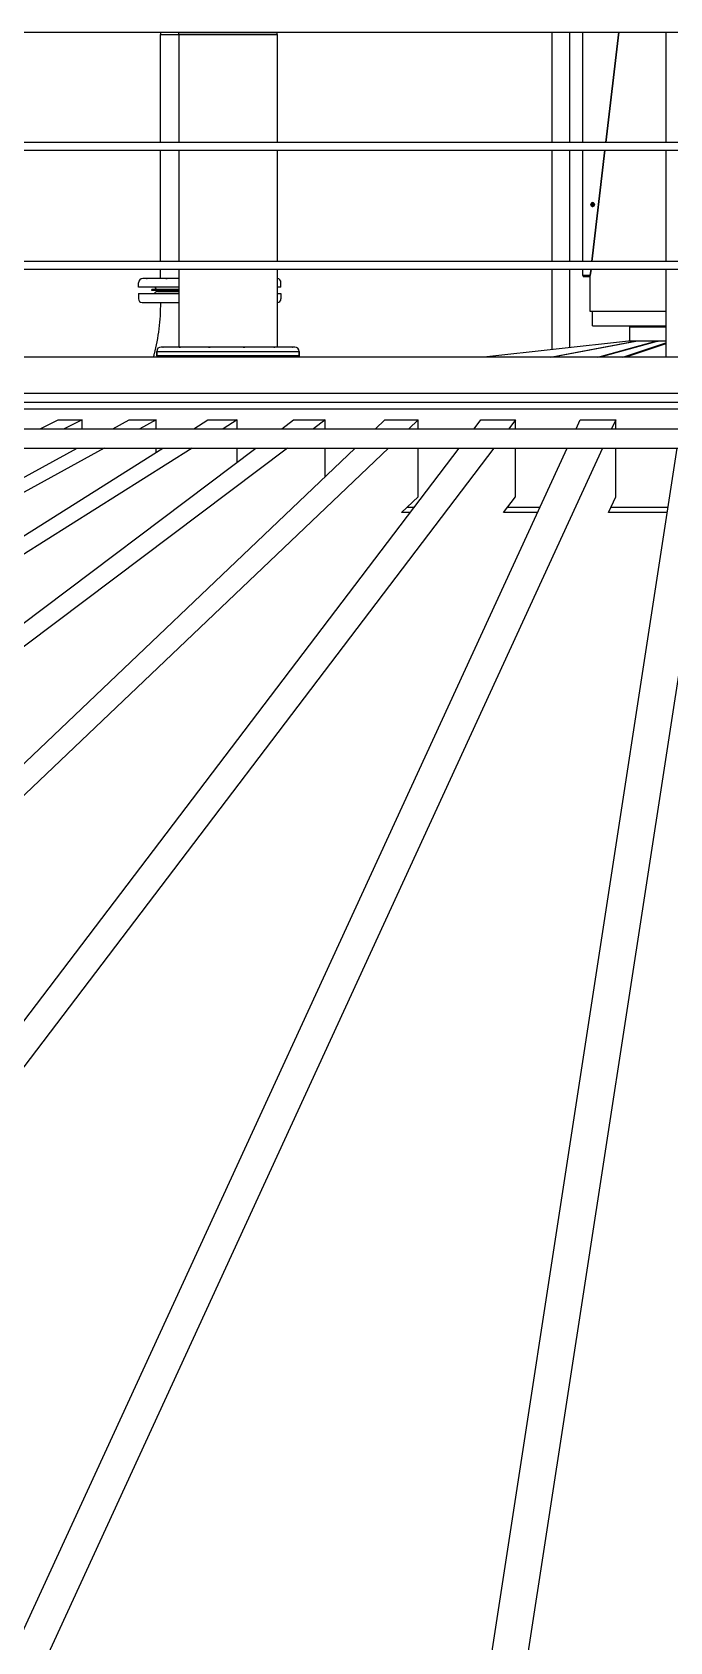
# Model space of a CAD drawing. Header units: millimetres. Extents: x 0 to 118900, y 0 to 84100.
# Drawn here: x 53196 to 54964, y 74892 to 79352 of the extents above; entities that cross this region are included whole.
import ezdxf

# ---------------------------------------------------------------- set-up
doc = ezdxf.new("R2010")
doc.units = ezdxf.units.MM
doc.header["$LTSCALE"] = 100
doc.layers.add('Visible', color=7, linetype='Continuous', lineweight=25)

msp = doc.modelspace()

# ---------------------------------------------------------------- linework, layer by layer
at = {"layer": 'Visible'}
for p, q in [((52615.8, 79352.05), (57818.06, 79352.05)), ((53551.75, 79345.2), (53602.32, 79345.2)), ((53551.75, 79345.2), (53602.32, 79345.2)), ((53551.75, 79046.85), (53551.75, 79345.2)), ((53875.32, 79345.2), (53602.32, 79345.2)), ((53602.32, 79345.2), (53875.32, 79345.2)), ((53602.32, 79345.2), (53602.32, 79046.85)), ((53875.32, 79345.2), (53875.32, 79046.85)), ((54637.91, 79046.85), (54637.91, 79352.05)), ((54686.21, 79046.85), (54686.21, 79352.05)), ((54721.24, 79352.05), (54721.24, 79046.85)), ((54786.19, 79046.85), (54821.83, 79352.05)), ((54821.83, 79352.05), (54786.19, 79046.85)), ((54952.37, 79352.05), (54952.37, 79046.85)), ((57818.06, 79046.85), (52615.8, 79046.85)), ((52615.8, 79025.55), (57818.06, 79025.55)), ((53551.75, 78716.85), (53551.75, 79025.55)), ((53602.32, 79025.55), (53602.32, 78716.85)), ((53875.32, 79025.55), (53875.32, 78716.85)), ((54637.91, 78716.85), (54637.91, 79025.55)), ((54686.21, 78716.85), (54686.21, 79025.55)), ((54721.24, 79025.55), (54721.24, 78716.85)), ((54747.64, 78716.85), (54783.7, 79025.55)), ((54783.7, 79025.55), (54747.64, 78716.85)), ((54952.37, 79025.55), (54952.37, 78716.85)), ((57818.06, 78716.85), (52615.8, 78716.85)), ((52615.8, 78695.55), (57818.06, 78695.55)), ((53551.75, 78669.67), (53551.75, 78695.55)), ((53602.32, 78695.55), (53602.32, 78479.7)), ((53875.32, 78695.55), (53875.32, 78479.7)), ((54637.91, 78472.46), (54637.91, 78695.55)), ((54686.21, 78477.88), (54686.21, 78695.55)), ((54721.24, 78695.55), (54721.24, 78678.2)), ((54721.24, 78678.2), (54723.72, 78678.2)), ((54723.05, 78678.2), (54723.05, 78675.2)), ((54723.05, 78675.2), (54743.13, 78675.2)), ((54743.13, 78678.2), (54723.72, 78678.2)), ((54743.13, 78678.2), (54745.15, 78695.55)), ((54745.15, 78695.55), (54743.13, 78678.2)), ((54743.13, 78578.2), (54743.13, 78678.2)), ((54952.37, 78695.55), (54952.37, 78451.2)), ((53490.75, 78645.17), (53490.75, 78657.67)), ((53602.32, 78645.17), (53490.75, 78645.17)), ((53513, 78669.67), (53502.75, 78669.67)), ((53513, 78669.67), (53514.61, 78669.67)), ((53566.87, 78669.67), (53514.61, 78669.67)), ((53602.32, 78639.17), (53528.25, 78639.17)), ((53528.25, 78636.17), (53528.25, 78639.17)), ((53602.32, 78636.17), (53528.25, 78636.17)), ((53543.75, 78633.67), (53602.32, 78633.67)), ((53566.87, 78669.67), (53570.5, 78669.67)), ((53602.32, 78669.67), (53570.5, 78669.67)), ((53885.75, 78645.17), (53875.32, 78645.17)), ((53885.75, 78645.17), (53885.75, 78657.67)), ((53490.75, 78627.67), (53602.32, 78627.67)), ((53490.75, 78627.67), (53490.75, 78613.17)), ((53500.75, 78603.17), (53602.32, 78603.17)), ((53875.32, 78627.67), (53885.75, 78627.67)), ((53875.32, 78603.17), (53875.75, 78603.17)), ((53885.75, 78627.67), (53885.75, 78613.17)), ((54952.37, 78578.2), (54743.13, 78578.2)), ((54749.01, 78538.2), (54749.01, 78578.2)), ((54849.41, 78496.2), (54448.5, 78451.2)), ((54633.75, 78451.2), (54869.06, 78496.2)), ((54872.56, 78496.2), (54637.25, 78451.2)), ((54749.01, 78538.2), (54952.37, 78538.2)), ((54764.24, 78451.2), (54924.58, 78496.2)), ((54930.97, 78496.2), (54770.64, 78451.2)), ((54869.06, 78496.2), (54849.41, 78496.2)), ((54852.91, 78535.2), (54852.91, 78538.2)), ((54852.91, 78535.2), (54952.37, 78535.2)), ((54852.91, 78497.2), (54852.91, 78535.2)), ((54852.91, 78535.2), (54952.37, 78535.2)), ((54852.91, 78497.2), (54952.37, 78497.2)), ((54872.56, 78496.2), (54869.06, 78496.2)), ((54919.4, 78496.2), (54872.56, 78496.2)), ((54924.58, 78496.2), (54919.4, 78496.2)), ((54919.4, 78496.2), (54920.47, 78495.04)), ((54924.58, 78496.2), (54930.97, 78496.2)), ((54929.41, 78497.2), (54929.41, 78496.2)), ((54952.37, 78496.2), (54930.97, 78496.2)), ((57793.91, 78451.2), (52650.13, 78451.2)), ((53541.32, 78455.2), (53541.32, 78467.7)), ((53541.32, 78467.2), (53936.32, 78467.2)), ((53541.32, 78467.2), (53541.32, 78452.7)), ((53936.32, 78455.2), (53541.32, 78455.2)), ((53558.22, 78479.7), (53553.32, 78479.7)), ((53558.22, 78479.7), (53559.36, 78479.7)), ((53603.59, 78479.7), (53559.36, 78479.7)), ((53603.59, 78479.7), (53606.88, 78479.7)), ((53685.2, 78479.7), (53606.88, 78479.7)), ((53685.2, 78479.7), (53689.76, 78479.7)), ((53781.17, 78479.7), (53689.76, 78479.7)), ((53781.17, 78479.7), (53785.78, 78479.7)), ((53865.8, 78479.7), (53785.78, 78479.7)), ((53865.8, 78479.7), (53869.22, 78479.7)), ((53916.4, 78479.7), (53869.22, 78479.7)), ((53916.4, 78479.7), (53917.71, 78479.7)), ((53924.32, 78479.7), (53917.71, 78479.7)), ((53936.32, 78455.2), (53936.32, 78467.7)), ((53936.32, 78467.2), (53936.32, 78452.7)), ((54833.7, 78451.2), (54952.37, 78491.17)), ((54952.37, 78488.58), (54841.39, 78451.2)), ((57793.91, 78351.2), (52635.01, 78351.2)), ((56551.77, 78326.2), (52959.58, 78326.2)), ((57787.91, 78307.2), (52968.04, 78307.2)), ((53218.17, 78253.2), (53268.2, 78277.61)), ((53268.2, 78277.61), (53334.83, 78277.61)), ((53334.83, 78277.61), (53284.81, 78253.2)), ((53334.83, 78253.2), (53334.83, 78277.61)), ((53420.16, 78253.2), (53464.86, 78277.61)), ((53464.86, 78277.61), (53539.43, 78277.61)), ((53539.43, 78277.61), (53494.72, 78253.2)), ((53539.43, 78253.2), (53539.43, 78277.61)), ((53644.37, 78253.2), (53683.19, 78277.61)), ((53683.19, 78277.61), (53764.75, 78277.61)), ((53764.75, 78277.61), (53725.93, 78253.2)), ((53764.75, 78253.2), (53764.75, 78277.61)), ((53887.99, 78253.2), (53920.44, 78277.61)), ((53920.44, 78277.61), (54007.97, 78277.61)), ((54007.97, 78277.61), (53975.52, 78253.2)), ((54007.97, 78253.2), (54007.97, 78277.61)), ((54147.97, 78253.2), (54173.64, 78277.61)), ((54173.64, 78277.61), (54266.03, 78277.61)), ((54266.03, 78277.61), (54240.36, 78253.2)), ((54266.03, 78253.2), (54266.03, 78277.61)), ((54421.02, 78253.2), (54439.58, 78277.61)), ((54439.58, 78277.61), (54535.68, 78277.61)), ((54535.68, 78277.61), (54517.11, 78253.2)), ((54535.68, 78253.2), (54535.68, 78277.61)), ((54703.71, 78253.2), (54714.94, 78277.61)), ((54714.94, 78277.61), (54813.53, 78277.61)), ((54813.53, 78277.61), (54802.3, 78253.2)), ((54813.53, 78253.2), (54813.53, 78277.61)), ((53106.78, 78253.2), (55121.66, 78253.2)), ((47188.2, 74849.01), (53321.3, 78199.2)), ((53395.87, 78199.2), (47262.77, 74849.01)), ((48232.47, 74849.01), (53558.52, 78199.2)), ((53640.08, 78199.2), (48314.03, 74849.01)), ((49364.2, 74849.01), (53816.23, 78199.2)), ((53903.76, 78199.2), (49451.72, 74849.01)), ((50569.17, 74849.01), (54091.2, 78199.2)), ((54183.59, 78199.2), (50661.56, 74849.01)), ((51832.22, 74849.01), (54379.95, 78199.2)), ((54476.04, 78199.2), (51928.31, 74849.01)), ((53106.78, 78199.2), (55121.66, 78199.2)), ((53137.47, 74849.01), (54678.86, 78199.2)), ((54777.45, 78199.2), (53236.06, 74849.01)), ((53539.43, 78187.18), (53539.43, 78199.2)), ((53764.75, 78160.45), (53764.75, 78199.2)), ((54007.97, 78120.03), (54007.97, 78199.2)), ((54266.03, 78064.78), (54266.03, 78199.2)), ((54468.51, 74849.01), (54984.18, 78199.2)), ((54535.68, 78064.78), (54535.68, 78199.2)), ((55084.02, 78199.2), (54568.35, 74849.01)), ((54813.53, 78064.78), (54813.53, 78199.2)), ((54220.21, 78021.2), (54266.03, 78064.78)), ((54502.53, 78021.2), (54535.68, 78064.78)), ((54793.48, 78021.2), (54813.53, 78064.78)), ((54244.58, 78021.2), (54219.68, 78021.2)), ((54255.23, 78035.2), (54234.93, 78035.2)), ((54596.97, 78021.2), (54502.16, 78021.2)), ((54603.41, 78035.2), (54513.18, 78035.2)), ((54956.78, 78021.2), (54793.25, 78021.2)), ((54958.94, 78035.2), (54799.92, 78035.2))]:
    msp.add_line(p, q, dxfattribs=at)
for centre, radius, start, end in [((53502.75, 78657.67), 12, 90, 180), ((53543.75, 78624.67), 9, 90, 160.52878), ((53545.75, 78650.17), 11, 207.03569, 270), ((53873.75, 78657.67), 12, 0, 82.51286), ((53500.75, 78613.17), 10, 180, 270), ((53875.75, 78613.17), 10, 270, 0), ((53553.32, 78467.7), 12, 90, 180), ((53551.32, 78452.7), 10, 180, 188.62693), ((53924.32, 78467.7), 12, 0, 90), ((53926.32, 78452.7), 10, 351.37307, 0)]:
    msp.add_arc(centre, radius, start, end, dxfattribs=at)
msp.add_ellipse((54749.71, 78874.49), major_axis=(0, -6), ratio=0.8088237, dxfattribs=at)
for centre, major_axis, start_param, end_param in [((54751.47, 78874.49), (0, 6), 0.1827772, 2.9588154), ((54751.47, 78874.49), (0, -4.19), 2.2934131, 7.1313649), ((54754.41, 78874.49), (0, -4.19), 3.590526, 5.834252)]:
    msp.add_ellipse(centre, major_axis=major_axis, ratio=0.8088237, start_param=start_param, end_param=end_param, dxfattribs=at)
for points in [[(53551.76, 79352.05), (53551.76, 79349.76), (53551.75, 79347.48), (53551.75, 79345.2)], [(53602.32, 79345.2), (53602.32, 79347.48), (53602.32, 79349.76), (53602.32, 79352.05)], [(53875.32, 79345.2), (53875.32, 79347.48), (53875.32, 79349.76), (53875.32, 79352.05)]]:
    msp.add_open_spline(points, degree=3, dxfattribs=at)
for points, knots in [([(53514.61, 78669.67), (53514.52, 78669.67), (53514.44, 78669.67), (53513.85, 78669.66), (53513.47, 78669.66), (53513.13, 78669.67), (53513.05, 78669.67), (53513, 78669.67)], [-2.17747426, -2.17747426, -2.17747426, -2.17747426, -2.12868784, -2.12868784, -1.82469566, -1.82469566, -1.69810299, -1.69810299, -1.69810299, -1.69810299]), ([(53570.5, 78669.67), (53570.36, 78669.67), (53570.22, 78669.67), (53569.2, 78669.66), (53568.4, 78669.66), (53567.4, 78669.67), (53567.13, 78669.67), (53566.87, 78669.67)], [-2.17747426, -2.17747426, -2.17747426, -2.17747426, -2.12868784, -2.12868784, -1.82469566, -1.82469566, -1.69810299, -1.69810299, -1.69810299, -1.69810299]), ([(53551.75, 78603.17), (53551.63, 78578.51), (53550.1, 78553.9), (53544.3, 78505.82), (53539.92, 78482.43), (53533.6, 78457.87), (53532.69, 78454.5), (53531.76, 78451.2)], [5.07097986, 5.07097986, 5.07097986, 5.07097986, 5.30580093, 5.30580093, 5.55014702, 5.55014702, 5.58979921, 5.58979921, 5.58979921, 5.58979921]), ([(53559.36, 78479.7), (53559.21, 78479.7), (53559.07, 78479.7), (53558.63, 78479.69), (53558.41, 78479.69), (53558.25, 78479.69), (53558.23, 78479.7), (53558.22, 78479.7)], [-2.17736247, -2.17736247, -2.17736247, -2.17736247, -2.07623279, -2.07623279, -1.81189965, -1.81189965, -1.69812221, -1.69812221, -1.69812221, -1.69812221]), ([(53606.88, 78479.7), (53606.75, 78479.7), (53606.61, 78479.7), (53605.66, 78479.69), (53604.93, 78479.69), (53604.05, 78479.69), (53603.81, 78479.7), (53603.59, 78479.7)], [-2.17747426, -2.17747426, -2.17747426, -2.17747426, -2.12868784, -2.12868784, -1.82469566, -1.82469566, -1.69810299, -1.69810299, -1.69810299, -1.69810299]), ([(53689.76, 78479.7), (53689.63, 78479.7), (53689.5, 78479.7), (53687.98, 78479.69), (53686.63, 78479.69), (53685.33, 78479.7), (53685.26, 78479.7), (53685.2, 78479.7)], [-3.20779585, -3.20779585, -3.20779585, -3.20779585, -3.1624121, -3.1624121, -2.67415227, -2.67415227, -2.6485085, -2.6485085, -2.6485085, -2.6485085]), ([(53785.78, 78479.7), (53785.48, 78479.7), (53785.17, 78479.7), (53784.04, 78479.69), (53783.18, 78479.69), (53781.93, 78479.69), (53781.55, 78479.7), (53781.17, 78479.7)], [-2.17736247, -2.17736247, -2.17736247, -2.17736247, -2.07623279, -2.07623279, -1.81189965, -1.81189965, -1.69812221, -1.69812221, -1.69812221, -1.69812221]), ([(53869.22, 78479.7), (53869.13, 78479.7), (53869.03, 78479.7), (53868.34, 78479.69), (53867.64, 78479.69), (53866.5, 78479.69), (53866.16, 78479.7), (53865.8, 78479.7)], [-2.17747426, -2.17747426, -2.17747426, -2.17747426, -2.12868784, -2.12868784, -1.82469566, -1.82469566, -1.69810299, -1.69810299, -1.69810299, -1.69810299]), ([(53917.71, 78479.7), (53917.7, 78479.7), (53917.69, 78479.7), (53917.57, 78479.69), (53917.32, 78479.69), (53916.78, 78479.69), (53916.6, 78479.7), (53916.4, 78479.7)], [-2.17747426, -2.17747426, -2.17747426, -2.17747426, -2.12868784, -2.12868784, -1.82469566, -1.82469566, -1.69810299, -1.69810299, -1.69810299, -1.69810299])]:
    msp.add_open_spline(points, degree=3, knots=knots, dxfattribs=at)

doc.saveas('drawing.dxf')
